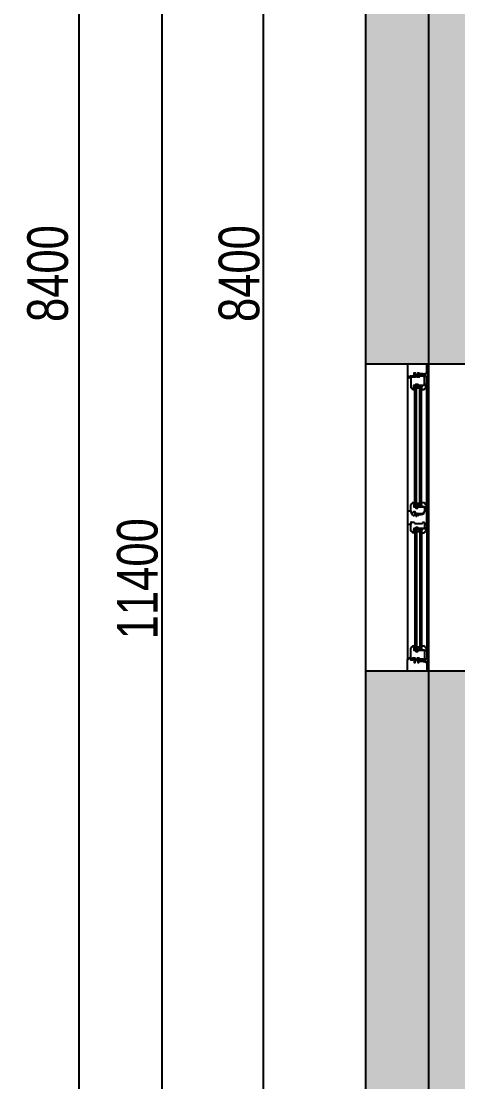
# Model space of a CAD drawing. Header units: millimetres. Extents: x 11159 to 50121, y 18346 to 37577.
# Drawn here: x 32393 to 34540, y 26784 to 31997 of the extents above; entities that cross this region are included whole.
import ezdxf

# ---------------------------------------------------------------- set-up
doc = ezdxf.new("R2010")
doc.units = ezdxf.units.MM
for name, color, linetype in [('axis', 40, 'Continuous'), ('df', 7, 'Continuous'), ('dim', 7, 'Continuous'), ('HATCH', 8, 'Continuous'), ('wall', 5, 'Continuous')]:
    doc.layers.add(name, color=color, linetype=linetype)
doc.styles.add('KOTE', font='romrust.shx', dxfattribs={"width": 0.8})
doc.dimstyles.new('ayala 50', dxfattribs={"dimscale": 50, "dimtxt": 2.5, "dimasz": 1, "dimexe": 1, "dimexo": 2, "dimgap": 1, "dimtad": 1, "dimdec": 0, "dimzin": 9, "dimdsep": 46, "dimtxsty": 'KOTE', "dimblk": 'ARCHTICK', "dimcen": 0, "dimdle": 1, "dimclrd": 4, "dimclre": 4, "dimclrt": 3, "dimadec": 0, "dimazin": 0, "dimtfac": 0.666667, "dimtdec": 0, "dimtix": 1, "dimtmove": 2, "dimatfit": 0, "dimfxl": 1, "dimtvp": 1, "dimtolj": 1, "dimarcsym": 0})

# ---------------------------------------------------------------- blocks, each defined once
blk = doc.blocks.new('Joint-K7335')
at = {"layer": 'df', "color": 7}
for points in [[(3.9, 10.7, -0.206505), (4.5, 11.8, -0.277528), (4.6, 11.7), (4.7, 11.5, 0.626267), (5.4, 11.5, 0.131441), (5.5, 11.7), (5.5, 18, 0.509109), (4.6, 18.4, -0.294424), (2, 18.3, 0.173488), (1.3, 18.5), (0, 18.5), (0, 2.1, 0.415334), (1.2, 0.9, 0.048115), (1.5, 0.9, 0.113375), (1.5, 1), (4, 2.8, 0.235966), (4, 2.9), (4, 3.3, 0.247659), (4, 3.4, 0.287937), (3.6, 3.4), (1.8, 2.3, -0.576722), (1.5, 2.5), (1.5, 3.3, -0.235966), (1.6, 3.5), (4, 5.3, 0.235966), (4, 5.3), (4, 5.7, 0.247659), (4, 5.8, 0.287937), (3.6, 5.8), (1.8, 4.8, -0.576722), (1.5, 5), (1.5, 6.3, -0.384094), (2.6, 7.5, -0.021813), (2.7, 7.5), (6.5, 7.5), (6.5, 7.6, 0.333043), (5.7, 8.5, -0.293245), (5.3, 8.9, 0.008528), (5.2, 9.3, 0.265517), (5, 9.5, 0.023748), (4.8, 9.5, -0.356149), (3.9, 10.7, -0.356149)], [(3.2, 10.8, 0.355005), (4.6, 8.8, -0.567624), (4.7, 8.8, -0.24708), (4.4, 8.7), (2.2, 9, -0.351704), (1.2, 10.1), (1.2, 12.9, -0.414214), (1.5, 13.2), (1.6, 13.2, 0.277073), (1.9, 13.4), (3.7, 16.8, -0.041112), (3.8, 17), (4.1, 17.7, -0.50666), (4.6, 17.7, -0.2771), (4.6, 17.5), (4.6, 13.3, 0.213422), (4.7, 13.1, -0.886227), (4.4, 12.6, 0.250571), (3.2, 10.8)]]:
    blk.add_lwpolyline(points, format="xyb", dxfattribs=at)
blk.add_lwpolyline([(1.6, 17.8, 0.632714), (1, 17.6), (1, 14.2, 0.78091), (1.6, 14.1), (3.2, 17.1, -0.117333), (3.3, 17.2, 1.218085), (3, 17.5, -0.285776), (2.7, 17.3, -0.145588)], format="xyb", close=True, dxfattribs=at)
blk = doc.blocks.new('_ArchTick')
at = {"color": 0, "linetype": 'ByBlock', "const_width": 0.15}
blk.add_lwpolyline([(-0.5, -0.5), (0.5, 0.5)], dxfattribs=at)
blk = doc.blocks.new('*D64')
at = {"layer": 'Defpoints', "color": 0, "transparency": 16777216}
for p in [(32677.1, 34956.4), (33244.9, 34956.4), (33177.1, 26556.4)]:
    blk.add_point(p, dxfattribs=at)
at = {"layer": 'dim', "color": 4, "lineweight": -2, "transparency": 16777216}
for p, q in [((32677.1, 26456.4), (32677.1, 35056.4)), ((33144.9, 34956.4), (32577.1, 34956.4)), ((33077.1, 26556.4), (32577.1, 26556.4))]:
    blk.add_line(p, q, dxfattribs=at)
at = {"layer": 'dim', "color": 4, "lineweight": -2, "transparency": 16777216, "xscale": 100, "yscale": 100, "zscale": 100}
for p, rotation in [((32677.1, 34956.4), 90), ((32677.1, 26556.4), 270)]:
    blk.add_blockref('_ArchTick', p, dxfattribs=dict(at, rotation=rotation))
at = {"layer": 'dim', "color": 3, "transparency": 16777216, "insert": (32524.1, 30756.4), "char_height": 200, "attachment_point": 5, "rotation": 90, "style": 'KOTE'}
blk.add_mtext('\\A1;8400', dxfattribs=at)
blk = doc.blocks.new('*D55')
at = {"layer": 'Defpoints', "color": 0, "transparency": 16777216}
for p in [(34084.9, 34956.4), (33084.9, 23556.4), (34084.9, 23556.4)]:
    blk.add_point(p, dxfattribs=at)
at = {"layer": 'dim', "color": 4, "lineweight": -2, "transparency": 16777216}
for p, q in [((33084.9, 35056.4), (33084.9, 23456.4)), ((33984.9, 34956.4), (32984.9, 34956.4)), ((33984.9, 23556.4), (32984.9, 23556.4))]:
    blk.add_line(p, q, dxfattribs=at)
at = {"layer": 'dim', "color": 4, "lineweight": -2, "transparency": 16777216, "xscale": 100, "yscale": 100, "zscale": 100}
for p, rotation in [((33084.9, 34956.4), 90), ((33084.9, 23556.4), 270)]:
    blk.add_blockref('_ArchTick', p, dxfattribs=dict(at, rotation=rotation))
at = {"layer": 'dim', "color": 3, "transparency": 16777216, "insert": (32964.9, 29256.4), "char_height": 200, "attachment_point": 5, "rotation": 90, "style": 'KOTE'}
blk.add_mtext('\\A1;11400', dxfattribs=at)
blk = doc.blocks.new('*D48')
at = {"layer": 'Defpoints', "color": 0, "transparency": 16777216}
for p in [(33584.9, 34956.4), (34084.9, 34956.4), (34084.9, 26556.4)]:
    blk.add_point(p, dxfattribs=at)
at = {"layer": 'dim', "color": 4, "lineweight": -2, "transparency": 16777216}
for p, q in [((33584.9, 26456.4), (33584.9, 35056.4)), ((33984.9, 34956.4), (33484.9, 34956.4)), ((33984.9, 26556.4), (33484.9, 26556.4))]:
    blk.add_line(p, q, dxfattribs=at)
at = {"layer": 'dim', "color": 4, "lineweight": -2, "transparency": 16777216, "xscale": 100, "yscale": 100, "zscale": 100}
for p, rotation in [((33584.9, 34956.4), 90), ((33584.9, 26556.4), 270)]:
    blk.add_blockref('_ArchTick', p, dxfattribs=dict(at, rotation=rotation))
at = {"layer": 'dim', "color": 3, "transparency": 16777216, "insert": (33464.9, 30756.4), "char_height": 200, "attachment_point": 5, "rotation": 90, "style": 'KOTE'}
blk.add_mtext('\\A1;8400', dxfattribs=at)

msp = doc.modelspace()

# ---------------------------------------------------------------- hatches: boundary and pattern name
h = msp.add_hatch()
h.set_pattern_fill('BRASS', color=256, scale=0.3, angle=45, style=0)
h.set_pattern_definition([(315, (35129.184, 32869.9123), (-1.3470384, -1.3470384), []), (315, (35128.5104, 32869.2388), (-1.3470384, -1.3470384), [0.9525, -0.47625])])
h.paths.add_polyline_path([(34323.6, 30202.9), (34327.6, 30202.9), (34327.6, 30190.9), (34323.6, 30190.9)])
h = msp.add_hatch()
h.set_pattern_fill('ANGLE', color=256, scale=0.15, angle=45, style=0)
h.set_pattern_definition([(315, (35129.1839, 32869.9123), (-0.74087113, -0.74087113), [0.762, -0.28575]), (225, (35129.1839, 32869.9123), (-0.74087113, 0.74087113), [0.762, -0.28575])])
h.paths.add_polyline_path([(34323.6, 30190.9), (34327.6, 30190.9), (34327.6, 30186.9), (34323.6, 30186.9)])
h = msp.add_hatch()
h.set_pattern_fill('ANGLE', color=256, scale=0.15, angle=45, style=0)
h.set_pattern_definition([(315, (35142.1839, 32869.9123), (-0.74087113, -0.74087113), [0.762, -0.28575]), (225, (35142.1839, 32869.9123), (-0.74087113, 0.74087113), [0.762, -0.28575])])
edge = h.paths.add_edge_path()
edge.add_line((34360.6, 30207.4), (34360.6, 30204.4))
edge.add_line((34360.6, 30204.4), (34358.6, 30204.4))
edge.add_arc((34359, 30205.9), 1.55, 104.793, 255.207, ccw=False)
edge.add_line((34358.6, 30207.4), (34360.6, 30207.4))
h = msp.add_hatch()
h.set_pattern_fill('ANGLE', color=256, scale=0.15, angle=45, style=0)
h.set_pattern_definition([(315, (35142.1839, 32875.4123), (-0.74087113, -0.74087113), [0.762, -0.28575]), (225, (35142.1839, 32875.4123), (-0.74087113, 0.74087113), [0.762, -0.28575])])
edge = h.paths.add_edge_path()
edge.add_line((34362.6, 30206.9), (34362.6, 30200.9))
edge.add_arc((34361.6, 30201.6), 1.25, 216.8699, 323.1301, ccw=False)
edge.add_line((34360.6, 30200.9), (34360.6, 30206.9))
edge.add_arc((34361.6, 30206.1), 1.23, 35.8841, 144.1159, ccw=False)
at = {"ltscale": 10}
h = msp.add_hatch(dxfattribs=at)
h.set_pattern_fill('ANGLE', color=4, scale=0.15, angle=45, style=0)
h.set_pattern_definition([(45, (35129.1839, 26947.3419), (-0.74087113, 0.74087113), [0.762, -0.28575]), (135, (35129.1839, 26947.3419), (-0.74087113, -0.74087113), [0.762, -0.28575])])
h.paths.add_polyline_path([(34323.6, 29626.4), (34327.6, 29626.4), (34327.6, 29630.4), (34323.6, 29630.4)])
h = msp.add_hatch(dxfattribs=at)
h.set_pattern_fill('BRASS', color=4, scale=0.3, angle=45, style=0)
h.set_pattern_definition([(45, (35129.184, 26947.3419), (-1.3470384, 1.3470384), []), (45, (35128.5104, 26948.0154), (-1.3470384, 1.3470384), [0.9525, -0.47625])])
h.paths.add_polyline_path([(34323.6, 29614.4), (34327.6, 29614.4), (34327.6, 29626.4), (34323.6, 29626.4)])
h = msp.add_hatch(dxfattribs=at)
h.set_pattern_fill('ANGLE', color=4, scale=0.15, angle=45, style=0)
h.set_pattern_definition([(45, (35142.1839, 26947.3419), (-0.74087113, 0.74087113), [0.762, -0.28575]), (135, (35142.1839, 26947.3419), (-0.74087113, -0.74087113), [0.762, -0.28575])])
edge = h.paths.add_edge_path()
edge.add_line((34360.6, 29609.9), (34360.6, 29612.9))
edge.add_line((34360.6, 29612.9), (34358.6, 29612.9))
edge.add_arc((34359, 29611.4), 1.55, 104.793, 255.207)
edge.add_line((34358.6, 29609.9), (34360.6, 29609.9))
h = msp.add_hatch(dxfattribs=at)
h.set_pattern_fill('ANGLE', color=4, scale=0.15, angle=45, style=0)
h.set_pattern_definition([(45, (35142.1839, 26941.8419), (-0.74087113, 0.74087113), [0.762, -0.28575]), (135, (35142.1839, 26941.8419), (-0.74087113, -0.74087113), [0.762, -0.28575])])
edge = h.paths.add_edge_path()
edge.add_line((34362.6, 29610.4), (34362.6, 29616.4))
edge.add_arc((34361.6, 29615.6), 1.25, 36.8699, 143.1301)
edge.add_line((34360.6, 29616.4), (34360.6, 29610.4))
edge.add_arc((34361.6, 29611.1), 1.23, 215.8841, 324.1159)
h = msp.add_hatch(dxfattribs=at)
h.set_pattern_fill('ANSI35', color=4, scale=0.2, angle=90, style=0)
h.set_pattern_definition([(225, (36993.5671, 29443.7877), (-0.8980256, 0.8980256), []), (225, (36993.5671, 29442.8897), (-0.8980256, 0.8980256), [1.5875, -0.3175, 0, -0.3175])])
h.paths.add_polyline_path([(34308.6, 29534.4), (34308.6, 29532.4), (34312.6, 29532.4), (34312.6, 29534.4)])
h = msp.add_hatch(dxfattribs=at)
h.set_pattern_fill('BRASS', color=4, scale=0.3, angle=45, style=0)
h.set_pattern_definition([(315, (35129.184, 32165.4123), (-1.3470384, -1.3470384), []), (315, (35128.5104, 32164.7388), (-1.3470384, -1.3470384), [0.9525, -0.47625])])
h.paths.add_polyline_path([(34323.6, 29498.4), (34327.6, 29498.4), (34327.6, 29486.4), (34323.6, 29486.4)])
h = msp.add_hatch(dxfattribs=at)
h.set_pattern_fill('ANGLE', color=4, scale=0.15, angle=45, style=0)
h.set_pattern_definition([(315, (35129.1839, 32165.4123), (-0.74087113, -0.74087113), [0.762, -0.28575]), (225, (35129.1839, 32165.4123), (-0.74087113, 0.74087113), [0.762, -0.28575])])
h.paths.add_polyline_path([(34323.6, 29486.4), (34327.6, 29486.4), (34327.6, 29482.4), (34323.6, 29482.4)])
h = msp.add_hatch(dxfattribs=at)
h.set_pattern_fill('ANGLE', color=4, scale=0.15, angle=45, style=0)
h.set_pattern_definition([(315, (35142.1839, 32165.4123), (-0.74087113, -0.74087113), [0.762, -0.28575]), (225, (35142.1839, 32165.4123), (-0.74087113, 0.74087113), [0.762, -0.28575])])
edge = h.paths.add_edge_path()
edge.add_line((34360.6, 29502.9), (34360.6, 29499.9))
edge.add_line((34360.6, 29499.9), (34358.6, 29499.9))
edge.add_arc((34359, 29501.4), 1.55, 104.793, 255.207, ccw=False)
edge.add_line((34358.6, 29502.9), (34360.6, 29502.9))
h = msp.add_hatch(dxfattribs=at)
h.set_pattern_fill('ANGLE', color=4, scale=0.15, angle=45, style=0)
h.set_pattern_definition([(315, (35142.1839, 32170.9123), (-0.74087113, -0.74087113), [0.762, -0.28575]), (225, (35142.1839, 32170.9123), (-0.74087113, 0.74087113), [0.762, -0.28575])])
edge = h.paths.add_edge_path()
edge.add_line((34362.6, 29502.4), (34362.6, 29496.4))
edge.add_arc((34361.6, 29497.1), 1.25, 216.8699, 323.1301, ccw=False)
edge.add_line((34360.6, 29496.4), (34360.6, 29502.4))
edge.add_arc((34361.6, 29501.6), 1.23, 35.8841, 144.1159, ccw=False)
h = msp.add_hatch(dxfattribs=at)
h.set_pattern_fill('ANGLE', color=4, scale=0.15, angle=45, style=0)
h.set_pattern_definition([(45, (35129.1839, 26242.8419), (-0.74087113, 0.74087113), [0.762, -0.28575]), (135, (35129.1839, 26242.8419), (-0.74087113, -0.74087113), [0.762, -0.28575])])
h.paths.add_polyline_path([(34323.6, 28921.9), (34327.6, 28921.9), (34327.6, 28925.9), (34323.6, 28925.9)])
h = msp.add_hatch(dxfattribs=at)
h.set_pattern_fill('BRASS', color=4, scale=0.3, angle=45, style=0)
h.set_pattern_definition([(45, (35129.184, 26242.8419), (-1.3470384, 1.3470384), []), (45, (35128.5104, 26243.5154), (-1.3470384, 1.3470384), [0.9525, -0.47625])])
h.paths.add_polyline_path([(34323.6, 28909.9), (34327.6, 28909.9), (34327.6, 28921.9), (34323.6, 28921.9)])
h = msp.add_hatch(dxfattribs=at)
h.set_pattern_fill('ANGLE', color=4, scale=0.15, angle=45, style=0)
h.set_pattern_definition([(45, (35142.1839, 26242.8419), (-0.74087113, 0.74087113), [0.762, -0.28575]), (135, (35142.1839, 26242.8419), (-0.74087113, -0.74087113), [0.762, -0.28575])])
edge = h.paths.add_edge_path()
edge.add_line((34360.6, 28905.4), (34360.6, 28908.4))
edge.add_line((34360.6, 28908.4), (34358.6, 28908.4))
edge.add_arc((34359, 28906.9), 1.55, 104.793, 255.207)
edge.add_line((34358.6, 28905.4), (34360.6, 28905.4))
h = msp.add_hatch(dxfattribs=at)
h.set_pattern_fill('ANGLE', color=4, scale=0.15, angle=45, style=0)
h.set_pattern_definition([(45, (35142.1839, 26237.3419), (-0.74087113, 0.74087113), [0.762, -0.28575]), (135, (35142.1839, 26237.3419), (-0.74087113, -0.74087113), [0.762, -0.28575])])
edge = h.paths.add_edge_path()
edge.add_line((34362.6, 28905.9), (34362.6, 28911.9))
edge.add_arc((34361.6, 28911.1), 1.25, 36.8699, 143.1301)
edge.add_line((34360.6, 28911.9), (34360.6, 28905.9))
edge.add_arc((34361.6, 28906.6), 1.23, 215.8841, 324.1159)
at = {"layer": 'HATCH', "true_color": 0x2b2b2b}
h = msp.add_hatch(color=250, dxfattribs=at)
h.dxf.hatch_style = 1
h.paths.add_polyline_path([(38584.9, 23756.4), (38119.9, 23756.4), (38119.9, 24551.3), (37869.9, 24551.3), (37869.9, 24356.4), (36639.9, 24356.4), (36639.9, 23846.4), (37684.9, 23846.4), (37684.9, 23246.4), (38584.9, 23246.4)])
h.paths.add_polyline_path([(35129.9, 24356.4), (34594.9, 24356.4), (34594.9, 28296.4), (36414.9, 28296.4), (36414.9, 28896.4), (37869.9, 28896.4), (37869.9, 25361.3), (38119.9, 25361.3), (38119.9, 30696.4), (40509.9, 30696.4), (40509.9, 30816.4), (38119.9, 30816.4), (38119.9, 31066.4), (37869.9, 31066.4), (37869.9, 30816.4), (37219.9, 30816.4), (37219.9, 30696.4), (37869.9, 30696.4), (37869.9, 29016.4), (36414.9, 29016.4), (36414.9, 29366.4), (36294.9, 29366.4), (36294.9, 28416.4), (34594.9, 28416.4), (34594.9, 28801.4), (34084.9, 28801.4), (34084.9, 23846.4), (35129.9, 23846.4)])
h.paths.add_polyline_path([(42949.9, 24356.4), (41719.9, 24356.4), (41719.9, 27856.4), (41794.9, 27856.4), (41794.9, 27976.4), (41719.9, 27976.4), (41719.9, 28581.4), (41469.9, 28581.4), (41469.9, 23756.4), (41004.9, 23756.4), (41004.9, 23246.4), (41904.9, 23246.4), (41904.9, 23846.4), (42949.9, 23846.4)])
h.paths.add_polyline_path([(45504.9, 35266.4), (44249.9, 35266.4), (44249.9, 34756.4), (44994.9, 34756.4), (44994.9, 30816.4), (42504.9, 30816.4), (42504.9, 30696.4), (42599.9, 30696.4), (42599.9, 30106.4), (42719.9, 30106.4), (42719.9, 30696.4), (44194.9, 30696.4), (44194.9, 30296.4), (44994.9, 30296.4), (44994.9, 28576.4), (42719.9, 28576.4), (42719.9, 29396.4), (42599.9, 29396.4), (42599.9, 27976.4), (42504.9, 27976.4), (42504.9, 27856.4), (42719.9, 27856.4), (42719.9, 28456.4), (44994.9, 28456.4), (44994.9, 24356.4), (44459.9, 24356.4), (44459.9, 23846.4), (45504.9, 23846.4)])
h.paths.add_polyline_path([(44994.9, 30416.4), (44314.9, 30416.4), (44314.9, 30696.4), (44994.9, 30696.4)], flags=16)
h.paths.add_polyline_path([(41719.9, 34756.4), (42539.9, 34756.4), (42539.9, 35266.4), (40649.9, 35266.4), (40649.9, 34756.4), (41469.9, 34756.4), (41469.9, 30816.4), (41319.9, 30816.4), (41319.9, 30696.4), (41469.9, 30696.4), (41469.9, 30091.4), (41719.9, 30091.4), (41719.9, 30696.4), (41794.9, 30696.4), (41794.9, 30816.4), (41719.9, 30816.4), (41719.9, 30856.4)])
h.paths.add_polyline_path([(36509.9, 30816.4), (34594.9, 30816.4), (34594.9, 34756.4), (35339.9, 34756.4), (35339.9, 35266.4), (34084.9, 35266.4), (34084.9, 30311.4), (34594.9, 30311.4), (34594.9, 30696.4), (36294.9, 30696.4), (36294.9, 30076.4), (36414.9, 30076.4), (36414.9, 30696.4), (36509.9, 30696.4)])
h.paths.add_polyline_path([(38939.9, 35266.4), (37049.9, 35266.4), (37049.9, 34756.4), (37869.9, 34756.4), (37869.9, 34506.4), (38119.9, 34506.4), (38119.9, 34756.4), (38939.9, 34756.4)])
h.paths.add_polyline_path([(38497, 36456.4), (38097, 36456.4), (38097, 36056.4), (38497, 36056.4)])
h.paths.add_polyline_path([(41492.8, 36456.4), (41092.8, 36456.4), (41092.8, 36056.4), (41492.8, 36056.4)])

# ---------------------------------------------------------------- linework, layer by layer
at = {"color": 8, "ltscale": 10}
for p, q in [((34292.9, 30253.4), (34292.9, 28859.4)), ((34386.9, 29590.4), (34386.9, 30249.1)), ((34386.9, 29522.4), (34386.9, 28863.6))]:
    msp.add_line(p, q, dxfattribs=at)
for p, q in [((34350.9, 30260.4), (34350.9, 30258.4)), ((34386.9, 30267.4), (34386.9, 30266.6)), ((34360.6, 30204.4), (34327.6, 30204.4)), ((34293.6, 29590.4), (34308.1, 29590.4)), ((34293.6, 29522.4), (34293.6, 29590.4)), ((34308.1, 29590.4), (34308.1, 29585.4)), ((34346.1, 29572.4), (34359.1, 29572.4)), ((34347.1, 29578.4), (34347.1, 29575.4)), ((34367.1, 29578.4), (34367.1, 29577.5)), ((34377.1, 29590.4), (34387.6, 29590.4)), ((34387.6, 29522.4), (34387.6, 29590.4)), ((34308.6, 29522.4), (34293.6, 29522.4)), ((34308.6, 29532.4), (34308.6, 29522.4)), ((34326.6, 29532.4), (34308.6, 29532.4)), ((34326.6, 29532.4), (34326.6, 29527.4)), ((34326.6, 29527.4), (34366.6, 29527.4)), ((34366.6, 29532.4), (34366.6, 29527.4)), ((34376.6, 29532.4), (34366.6, 29532.4)), ((34376.6, 29532.4), (34376.6, 29522.4)), ((34376.6, 29522.4), (34387.6, 29522.4)), ((34360.6, 29499.9), (34327.6, 29499.9)), ((34350.9, 28852.4), (34350.9, 28854.4)), ((34386.9, 28845.4), (34386.9, 28846.1))]:
    msp.add_line(p, q)
at = {"color": 4, "ltscale": 10}
for p, q in [((34368.9, 30263.4), (34378.1, 30263.4)), ((34369.2, 30251.5), (34378.4, 30252)), ((34327.6, 29612.9), (34327.6, 30204.4)), ((34336.1, 29612.9), (34336.1, 30204.4)), ((34352.1, 29612.9), (34352.1, 30204.4)), ((34360.6, 29612.9), (34360.6, 30204.4)), ((34326.6, 29612.9), (34357.6, 29609.9)), ((34326.6, 29609.9), (34357.6, 29612.9)), ((34360.6, 29612.9), (34327.6, 29612.9)), ((34328.9, 29572.4), (34329.3, 29572.4)), ((34329.3, 29572.4), (34329.3, 29571.4)), ((34329.3, 29571.4), (34333.3, 29571.4)), ((34333.3, 29571.4), (34333.3, 29564.4)), ((34333.3, 29564.4), (34337.3, 29564.4)), ((34337.3, 29571.4), (34339.3, 29571.4)), ((34337.3, 29564.4), (34337.3, 29571.4)), ((34339.3, 29572.4), (34343.1, 29572.4)), ((34339.3, 29571.4), (34339.3, 29572.4)), ((34343.1, 29572.4), (34343.1, 29567.4)), ((34343.1, 29567.4), (34346.1, 29567.4)), ((34346.1, 29572.4), (34346.1, 29567.4)), ((34326.6, 29499.9), (34357.6, 29502.9)), ((34326.6, 29502.9), (34357.6, 29499.9)), ((34327.6, 29499.9), (34327.6, 28908.4)), ((34336.1, 29499.9), (34336.1, 28908.4)), ((34352.1, 29499.9), (34352.1, 28908.4)), ((34360.6, 29499.9), (34360.6, 28908.4)), ((34326.6, 28905.4), (34357.6, 28908.4)), ((34326.6, 28908.4), (34357.6, 28905.4)), ((34360.6, 28908.4), (34327.6, 28908.4)), ((34368.9, 28849.4), (34378.1, 28849.4)), ((34369.2, 28861.2), (34378.4, 28860.8))]:
    msp.add_line(p, q, dxfattribs=at)
at = {"color": 3}
for p, q in [((34326.6, 30207.4), (34357.6, 30204.4)), ((34326.6, 30204.4), (34357.6, 30207.4))]:
    msp.add_line(p, q, dxfattribs=at)
for points in [[(34350.9, 30258.4), (34376.6, 30258.4, -0.414214), (34385.6, 30267.4), (34386.9, 30267.4), (34386.9, 30311.4), (34292.9, 30311.4), (34292.9, 30253.4), (34294.9, 30253.4, 0.414214), (34302.9, 30245.4), (34302.9, 30243.4), (34307.1, 30243.4), (34307.1, 30254.4), (34319.1, 30254.4), (34322.1, 30249.4), (34324.6, 30249.4), (34325.1, 30249.9), (34325.1, 30267.9), (34329.1, 30267.9), (34329.1, 30260.4), (34332.4, 30260.4), (34332.4, 30258.4), (34335.2, 30258.4), (34340.6, 30249.4), (34343.1, 30249.4), (34343.6, 30249.9), (34343.6, 30267.9), (34347.6, 30267.9), (34347.6, 30260.4), (34350.9, 30260.4)], [(34376.6, 29522.4), (34376.6, 29502.9), (34343.6, 29502.9), (34343.6, 29508.9), (34333.6, 29508.9), (34333.6, 29502.9), (34323.6, 29502.9), (34323.6, 29482.4), (34318.6, 29482.4), (34318.6, 29484.4, -0.414214), (34310.6, 29492.4), (34308.6, 29492.4), (34308.6, 29522.4)], [(34350.9, 28854.4), (34376.6, 28854.4, 0.414214), (34385.6, 28845.4), (34386.9, 28845.4), (34386.9, 28801.4), (34292.9, 28801.4), (34292.9, 28859.4), (34294.9, 28859.4, -0.414214), (34302.9, 28867.4), (34302.9, 28869.4), (34307.1, 28869.4), (34307.1, 28858.4), (34319.1, 28858.4), (34322.1, 28863.4), (34324.6, 28863.4), (34325.1, 28862.9), (34325.1, 28844.9), (34329.1, 28844.9), (34329.1, 28852.4), (34332.4, 28852.4), (34332.4, 28854.4), (34335.2, 28854.4), (34340.6, 28863.4), (34343.1, 28863.4), (34343.6, 28862.9), (34343.6, 28844.9), (34347.6, 28844.9), (34347.6, 28852.4), (34350.9, 28852.4)]]:
    msp.add_lwpolyline(points, format="xyb")
for points in [[(34330.6, 30255.4), (34330.6, 30246.9), (34317.6, 30246.9), (34315.3, 30250.9, 0.267417), (34313.6, 30251.9), (34309.1, 30251.9), (34308.6, 30251.4), (34308.6, 30196.9), (34310.6, 30196.9, 0.414214), (34318.6, 30188.9), (34318.6, 30186.9), (34323.6, 30186.9), (34323.6, 30207.4), (34333.6, 30207.4), (34333.6, 30213.4), (34343.6, 30213.4), (34343.6, 30207.4), (34376.6, 30207.4), (34376.6, 30256.4), (34376.1, 30256.9), (34349.6, 30256.2), (34349.1, 30255.7), (34349.1, 30246.9), (34340.1, 30246.9), (34334.6, 30255.9), (34331.1, 30255.9)], [(34360.6, 30207.4), (34360.6, 30204.4), (34358.6, 30204.4, -0.770201), (34358.6, 30207.4)], [(34362.6, 30206.4), (34362.6, 30199.4), (34360.6, 30199.4), (34360.6, 30186.9), (34374.6, 30186.9, -0.327693), (34378.1, 30191.9, 0.327693), (34381.6, 30196.9), (34383.6, 30196.9), (34383.6, 30210.6), (34376.6, 30211.9), (34376.6, 30206.9), (34362.6, 30206.4)], [(34362.6, 30206.9), (34362.6, 30200.9, -0.5), (34360.6, 30200.9), (34360.6, 30206.9, -0.5108)], [(34343.6, 29603.9), (34343.6, 29609.9), (34376.6, 29609.9), (34376.6, 29593.4, -0.414214), (34358.6, 29575.4), (34339.1, 29575.4), (34339.1, 29576.4), (34331.1, 29576.4), (34330.1, 29584.9), (34322.4, 29584.9), (34320, 29580.8, -0.263447), (34318.3, 29579.9), (34317.1, 29579.9, -0.414214), (34308.6, 29588.4), (34308.6, 29620.4), (34310.6, 29620.4, -0.414214), (34318.6, 29628.4), (34318.6, 29630.4), (34323.6, 29630.4), (34323.6, 29609.9), (34333.6, 29609.9), (34333.6, 29603.9)], [(34362.6, 29610.9), (34362.6, 29617.9), (34360.6, 29617.9), (34360.6, 29630.4), (34374.6, 29630.4, 0.327693), (34378.1, 29625.4, -0.327693), (34381.6, 29620.4), (34383.6, 29620.4), (34383.6, 29606.6), (34376.6, 29605.4), (34376.6, 29610.4), (34362.6, 29610.9)], [(34362.6, 29501.9), (34362.6, 29494.9), (34360.6, 29494.9), (34360.6, 29482.4), (34374.6, 29482.4, -0.327693), (34378.1, 29487.4, 0.327693), (34381.6, 29492.4), (34383.6, 29492.4), (34383.6, 29506.1), (34376.6, 29507.4), (34376.6, 29502.4), (34362.6, 29501.9)], [(34330.6, 28857.4), (34330.6, 28865.9), (34317.6, 28865.9), (34315.3, 28861.9, -0.267417), (34313.6, 28860.9), (34309.1, 28860.9), (34308.6, 28861.4), (34308.6, 28915.9), (34310.6, 28915.9, -0.414214), (34318.6, 28923.9), (34318.6, 28925.9), (34323.6, 28925.9), (34323.6, 28905.4), (34333.6, 28905.4), (34333.6, 28899.4), (34343.6, 28899.4), (34343.6, 28905.4), (34376.6, 28905.4), (34376.6, 28856.4), (34376.1, 28855.9), (34349.6, 28856.6), (34349.1, 28857.1), (34349.1, 28865.9), (34340.1, 28865.9), (34334.6, 28856.9), (34331.1, 28856.9)]]:
    msp.add_lwpolyline(points, format="xyb", close=True)
at = {"color": 4, "ltscale": 10}
for points in [[(34368.9, 30258.4), (34368.9, 30263.4), (34350.9, 30263.4), (34350.9, 30258.4)], [(34368.9, 30256.5), (34369.2, 30251.5), (34351.2, 30250.7), (34351, 30255.7)], [(34323.6, 29626.4), (34327.6, 29626.4), (34327.6, 29630.4), (34323.6, 29630.4)], [(34323.6, 29614.4), (34327.6, 29614.4), (34327.6, 29626.4), (34323.6, 29626.4)], [(34357.6, 29609.9), (34357.6, 29612.9), (34326.6, 29612.9), (34326.6, 29609.9)], [(34308.6, 29534.4), (34308.6, 29532.4), (34312.6, 29532.4), (34312.6, 29534.4)], [(34323.6, 29498.4), (34327.6, 29498.4), (34327.6, 29486.4), (34323.6, 29486.4)], [(34323.6, 29486.4), (34327.6, 29486.4), (34327.6, 29482.4), (34323.6, 29482.4)], [(34357.6, 29502.9), (34357.6, 29499.9), (34326.6, 29499.9), (34326.6, 29502.9)], [(34323.6, 28921.9), (34327.6, 28921.9), (34327.6, 28925.9), (34323.6, 28925.9)], [(34323.6, 28909.9), (34327.6, 28909.9), (34327.6, 28921.9), (34323.6, 28921.9)], [(34357.6, 28905.4), (34357.6, 28908.4), (34326.6, 28908.4), (34326.6, 28905.4)], [(34368.9, 28854.4), (34368.9, 28849.4), (34350.9, 28849.4), (34350.9, 28854.4)], [(34368.9, 28856.2), (34369.2, 28861.2), (34351.2, 28862.1), (34351, 28857.1)]]:
    msp.add_lwpolyline(points, close=True, dxfattribs=at)
for points in [[(34323.6, 30202.9), (34327.6, 30202.9), (34327.6, 30190.9), (34323.6, 30190.9)], [(34323.6, 30190.9), (34327.6, 30190.9), (34327.6, 30186.9), (34323.6, 30186.9)], [(34357.6, 30207.4), (34357.6, 30204.4), (34326.6, 30204.4), (34326.6, 30207.4)]]:
    msp.add_lwpolyline(points, close=True)
at = {"color": 6}
for points in [[(34352.1, 30192.4), (34336.1, 30192.4), (34336.1, 30197.4), (34337.1, 30197.4), (34339.5, 30204.4), (34348.7, 30204.4), (34351.1, 30197.4), (34352.1, 30197.4)], [(34351.6, 30192.9), (34336.6, 30192.9), (34336.6, 30196.9), (34337.5, 30196.9), (34339.9, 30203.9), (34348.3, 30203.9), (34350.7, 30196.9), (34351.6, 30196.9)], [(34352.1, 29625.9), (34336.1, 29625.9), (34336.1, 29620.9), (34337.1, 29620.9), (34339.5, 29612.9), (34348.7, 29612.9), (34351.1, 29620.9), (34352.1, 29620.9)], [(34351.6, 29625.4), (34336.6, 29625.4), (34336.6, 29621.4), (34337.5, 29621.4), (34339.9, 29613.4), (34348.3, 29613.4), (34350.7, 29621.4), (34351.6, 29621.4)], [(34352.1, 29486.9), (34336.1, 29486.9), (34336.1, 29491.9), (34337.1, 29491.9), (34339.5, 29499.9), (34348.7, 29499.9), (34351.1, 29491.9), (34352.1, 29491.9)], [(34351.6, 29487.4), (34336.6, 29487.4), (34336.6, 29491.4), (34337.5, 29491.4), (34339.9, 29499.4), (34348.3, 29499.4), (34350.7, 29491.4), (34351.6, 29491.4)], [(34352.1, 28920.4), (34336.1, 28920.4), (34336.1, 28915.4), (34337.1, 28915.4), (34339.5, 28908.4), (34348.7, 28908.4), (34351.1, 28915.4), (34352.1, 28915.4)], [(34351.6, 28919.9), (34336.6, 28919.9), (34336.6, 28915.9), (34337.5, 28915.9), (34339.9, 28908.9), (34348.3, 28908.9), (34350.7, 28915.9), (34351.6, 28915.9)]]:
    msp.add_lwpolyline(points, close=True, dxfattribs=at)
at = {"color": 4, "ltscale": 10}
for points in [[(34360.6, 29609.9), (34360.6, 29612.9), (34358.6, 29612.9, 0.770201), (34358.6, 29609.9)], [(34362.6, 29610.4), (34362.6, 29616.4, 0.5), (34360.6, 29616.4), (34360.6, 29610.4, 0.5108)], [(34334.8, 29565.4, -0.231748), (34333.9, 29566), (34333.3, 29567.2), (34333.3, 29567.5), (34334.1, 29566.5), (34334.1, 29567), (34333.3, 29568.4), (34333.3, 29568.8), (34334.1, 29567.7), (34334.1, 29568.3), (34333.3, 29569.7), (34333.3, 29570.2), (34334.1, 29569.1), (34334.1, 29571.4), (34329.4, 29571.4, 0.011012), (34329.5, 29581.5, -0.390073), (34329.9, 29581.9), (34330.1, 29581.9, -0.360911), (34330.4, 29581.6), (34330.6, 29580.9), (34330.8, 29579.3, 0.027938), (34331.2, 29573.9, 0.379419), (34332.2, 29573.1), (34337.2, 29573.1, -0.414214), (34337.6, 29572.7), (34337.6, 29571.4), (34336.5, 29571.4), (34336.5, 29569.1), (34337.3, 29570.2), (34337.3, 29569.7), (34336.5, 29568.3), (34336.5, 29567.7), (34337.3, 29568.8), (34337.3, 29568.4), (34336.5, 29567), (34336.5, 29566.5), (34337.3, 29567.5), (34337.3, 29567.2), (34336.7, 29566, -0.231748), (34335.8, 29565.4), (34335.3, 29565.4)], [(34343.7, 29572.1), (34343.1, 29572.1), (34343.1, 29572.4, -0.001003), (34343.1, 29572.4, -0.054131), (34341.9, 29572.7, -0.097163), (34341, 29573.3, -0.203453), (34340.8, 29573.8, -0.203453), (34341, 29574.3, -0.097163), (34341.9, 29574.9, -0.054131), (34343.1, 29575.3, -0.041072), (34344.6, 29575.4, -0.041072), (34346.1, 29575.3, -0.054131), (34347.3, 29574.9, -0.097163), (34348.2, 29574.3, -0.203453), (34348.4, 29573.8, -0.203453), (34348.2, 29573.3, -0.097163), (34347.3, 29572.7, -0.054131), (34346.1, 29572.4, -0.001003), (34346.1, 29572.4), (34346.1, 29572.1), (34345.5, 29572.1), (34345.5, 29570.8), (34346.1, 29571.7), (34346.1, 29571.2), (34345.5, 29570.1), (34345.5, 29569.7), (34346.1, 29570.5), (34346.1, 29570), (34345.5, 29569), (34345.5, 29568.6), (34346.1, 29569.4), (34346.1, 29569), (34345.6, 29568.1, -0.231748), (34345, 29567.7), (34344.6, 29567.6), (34344.2, 29567.7, -0.231748), (34343.6, 29568.1), (34343.1, 29569), (34343.1, 29569.4), (34343.7, 29568.6), (34343.7, 29569), (34343.1, 29570), (34343.1, 29570.3), (34343.7, 29569.7), (34343.7, 29570.1), (34343.1, 29571.2), (34343.1, 29571.7), (34343.7, 29570.8)], [(34344.6, 29574.7, -0.041072), (34346, 29574.6, -0.054131), (34347, 29574.3, -0.097163), (34347.7, 29573.8, -0.203453), (34347.7, 29573.8, -0.203453), (34347.7, 29573.8, -0.097163), (34347, 29573.4, -0.054131), (34346, 29573.1, -0.041072), (34344.6, 29573, -0.041072), (34343.2, 29573.1, -0.054131), (34342.2, 29573.4, -0.097163), (34341.5, 29573.8, -0.203453), (34341.5, 29573.8, -0.203453), (34341.5, 29573.8, -0.097163), (34342.2, 29574.3, -0.054131), (34343.2, 29574.6, -0.041072)], [(34360.6, 29502.9), (34360.6, 29499.9), (34358.6, 29499.9, -0.770201), (34358.6, 29502.9)], [(34362.6, 29502.4), (34362.6, 29496.4, -0.5), (34360.6, 29496.4), (34360.6, 29502.4, -0.5108)], [(34360.6, 28905.4), (34360.6, 28908.4), (34358.6, 28908.4, 0.770201), (34358.6, 28905.4)], [(34362.6, 28906.4), (34362.6, 28913.4), (34360.6, 28913.4), (34360.6, 28925.9), (34374.6, 28925.9, 0.327693), (34378.1, 28920.9, -0.327693), (34381.6, 28915.9), (34383.6, 28915.9), (34383.6, 28902.1), (34376.6, 28900.9), (34376.6, 28905.9), (34362.6, 28906.4)], [(34362.6, 28905.9), (34362.6, 28911.9, 0.5), (34360.6, 28911.9), (34360.6, 28905.9, 0.5108)]]:
    msp.add_lwpolyline(points, format="xyb", close=True, dxfattribs=at)
for centre, radius in [((34385.9, 30257.9), 8.75), ((34385.9, 30257.9), 7), ((34385.9, 28854.9), 8.75), ((34385.9, 28854.9), 7)]:
    msp.add_circle(centre, radius, dxfattribs=at)
for centre, radius, start, end in [((34321.1, 29585.4), 13, 180, 233.1335), ((34321.3, 29574.9), 8, 179.2871, 341.79)]:
    msp.add_arc(centre, radius, start, end, dxfattribs=at)
msp.add_arc((34359.1, 29590.4), 18, 270, 0)
at = {"layer": 'axis'}
msp.add_line((34394.9, 35956.4), (34394.9, 18746.4), dxfattribs=at)
at = {"layer": 'wall', "color": 5}
for p, q in [((34084.9, 35266.4), (34084.9, 30311.4)), ((34594.9, 30311.4), (34084.9, 30311.4)), ((34084.9, 28801.4), (34084.9, 23846.4)), ((34594.9, 28801.4), (34084.9, 28801.4))]:
    msp.add_line(p, q, dxfattribs=at)
at = {"layer": 'wall', "color": 4}
msp.add_line((34084.9, 30311.4), (34084.9, 28801.4), dxfattribs=at)

# ---------------------------------------------------------------- block references
at = {"layer": 'wall', "xscale": -1, "rotation": 180}
msp.add_blockref('Joint-K7335', (34325.1, 30267.9), dxfattribs=at)
at = {"layer": 'wall', "color": 4, "ltscale": 10, "xscale": -1, "rotation": 180}
msp.add_blockref('Joint-K7335', (34343.6, 30267.9), dxfattribs=at)
at = {"layer": 'wall', "color": 4, "ltscale": 10}
for p in [(34325.1, 28844.9), (34343.6, 28844.9)]:
    msp.add_blockref('Joint-K7335', p, dxfattribs=at)

# ---------------------------------------------------------------- dimensions: what is measured, and where the dimension line sits
at = {"layer": 'dim'}
dim = msp.add_linear_dim(base=(32677.1, 34956.4), p1=(33177.1, 26556.4), p2=(33244.9, 34956.4), angle=90, dimstyle='ayala 50', override={"dimscale": 1, "dimtxt": 200, "dimasz": 100, "dimexe": 100, "dimexo": 100, "dimgap": 20, "dimdle": 100}, dxfattribs=at)
dim.commit()
dim.dimension.update_dxf_attribs({"geometry": '*D64', "text_midpoint": (32524.1, 30756.4), "dimtype": 160})
for base, p1, p2, picture, middle in [((33084.9, 23556.4), (34084.9, 34956.4), (34084.9, 23556.4), '*D55', (32964.9, 29256.4)), ((33584.9, 34956.4), (34084.9, 26556.4), (34084.9, 34956.4), '*D48', (33464.9, 30756.4))]:
    dim = msp.add_linear_dim(base=base, p1=p1, p2=p2, angle=90, dimstyle='ayala 50', override={"dimscale": 1, "dimtxt": 200, "dimasz": 100, "dimexe": 100, "dimexo": 100, "dimgap": 20, "dimdle": 100}, dxfattribs=at)
    dim.commit()
    dim.dimension.update_dxf_attribs({"geometry": picture, "text_midpoint": middle})

doc.saveas('drawing.dxf')
